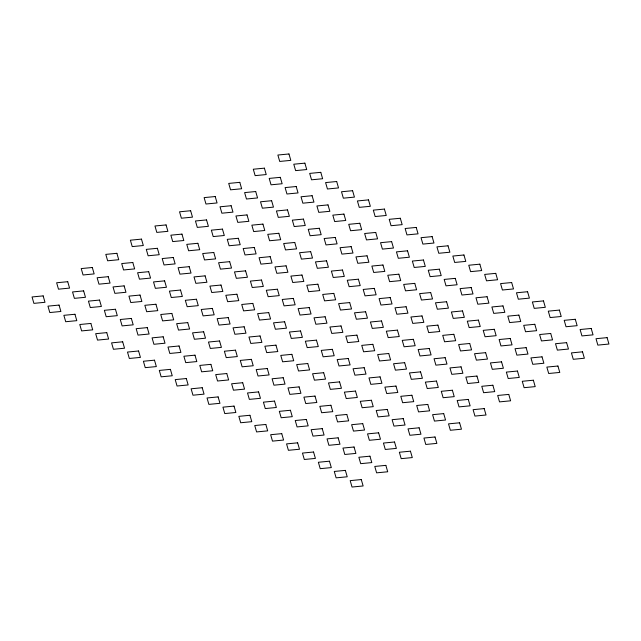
<?xml version="1.0" encoding="UTF-8"?>
<svg xmlns="http://www.w3.org/2000/svg" width="641" height="641" viewBox="0 0 641 641"><rect width="100%" height="100%" fill="white"/><g stroke="black" fill="none" stroke-linecap="round" stroke-linejoin="round"><path stroke-width="0.96" d="M288.971 153.968L277.874 155.034L279.724 161.436L290.814 160.37L288.971 153.968M304.876 163.151L293.778 164.216L295.629 170.618L306.727 169.553L304.876 163.151M264.388 168.158L253.291 169.224L255.142 175.634L266.231 174.56L264.388 168.158M320.78 172.333L309.683 173.399L311.534 179.809L322.631 178.735L320.78 172.333M280.293 177.341L269.196 178.406L271.047 184.816L282.144 183.743L280.293 177.341M239.806 182.348L228.709 183.414L230.56 189.824L241.649 188.758L239.806 182.348M336.685 181.515L325.596 182.581L327.439 188.991L338.536 187.925L336.685 181.515M296.198 186.523L285.101 187.589L286.952 193.999L298.049 192.933L296.198 186.523M255.711 191.531L244.614 192.604L246.465 199.006L257.562 197.941L255.711 191.531M215.224 196.539L204.126 197.612L205.977 204.014L217.067 202.949L215.224 196.539M352.59 190.697L341.501 191.763L343.352 198.173L354.441 197.108L352.59 190.697M312.103 195.705L301.014 196.779L302.856 203.181L313.954 202.115L312.103 195.705M271.616 200.713L260.518 201.787L262.369 208.189L273.467 207.123L271.616 200.713M231.129 205.729L220.031 206.795L221.882 213.197L232.979 212.131L231.129 205.729M190.641 210.737L179.544 211.802L181.395 218.204L192.484 217.139L190.641 210.737M368.503 199.88L357.406 200.954L359.256 207.355L370.346 206.29L368.503 199.88M328.008 204.896L316.918 205.961L318.769 212.363L329.859 211.298L328.008 204.896M287.521 209.903L276.431 210.969L278.274 217.371L289.371 216.305L287.521 209.903M247.033 214.911L235.936 215.977L237.787 222.379L248.884 221.313L247.033 214.911M206.546 219.919L195.449 220.985L197.3 227.395L208.397 226.321L206.546 219.919M166.059 224.927L154.962 225.993L156.813 232.403L167.902 231.329L166.059 224.927M384.408 209.07L373.31 210.136L375.161 216.538L386.259 215.472L384.408 209.07M343.921 214.078L332.823 215.144L334.674 221.546L345.763 220.48L343.921 214.078M303.425 219.086L292.336 220.151L294.187 226.553L305.276 225.488L303.425 219.086M262.938 224.094L251.849 225.159L253.692 231.569L264.789 230.496L262.938 224.094M222.451 229.101L211.354 230.167L213.205 236.577L224.302 235.503L222.451 229.101M181.964 234.109L170.867 235.175L172.717 241.585L183.815 240.519L181.964 234.109M141.477 239.117L130.379 240.191L132.23 246.593L143.32 245.527L141.477 239.117M400.313 218.252L389.215 219.318L391.066 225.72L402.163 224.654L400.313 218.252M359.825 223.26L348.728 224.326L350.579 230.736L361.676 229.662L359.825 223.26M319.338 228.268L308.241 229.334L310.092 235.744L321.181 234.67L319.338 228.268M278.843 233.276L267.754 234.342L269.605 240.752L280.694 239.686L278.843 233.276M238.356 238.284L227.267 239.349L229.109 245.759L240.207 244.694L238.356 238.284M197.869 243.292L186.771 244.365L188.622 250.767L199.72 249.702L197.869 243.292M157.382 248.299L146.284 249.373L148.135 255.775L159.232 254.709L157.382 248.299M116.894 253.315L105.797 254.381L107.648 260.783L118.737 259.717L116.894 253.315M416.217 227.435L405.128 228.5L406.971 234.91L418.068 233.837L416.217 227.435M375.73 232.443L364.633 233.508L366.484 239.918L377.581 238.845L375.73 232.443M335.243 237.45L324.146 238.516L325.997 244.926L337.094 243.86L335.243 237.45M294.756 242.458L283.659 243.532L285.509 249.934L296.607 248.868L294.756 242.458M254.269 247.466L243.171 248.54L245.022 254.942L256.112 253.876L254.269 247.466M213.774 252.482L202.684 253.548L204.527 259.95L215.624 258.884L213.774 252.482M173.286 257.49L162.189 258.555L164.04 264.957L175.137 263.892L173.286 257.49M132.799 262.498L121.702 263.563L123.553 269.965L134.65 268.9L132.799 262.498M92.312 267.505L81.215 268.571L83.066 274.981L94.155 273.907L92.312 267.505M432.13 236.617L421.033 237.683L422.884 244.093L433.973 243.027L432.13 236.617M391.635 241.625L380.546 242.691L382.397 249.101L393.486 248.035L391.635 241.625M351.148 246.633L340.059 247.706L341.901 254.108L352.999 253.043L351.148 246.633M310.661 251.641L299.563 252.714L301.414 259.116L312.512 258.051L310.661 251.641M270.173 256.656L259.076 257.722L260.927 264.124L272.024 263.058L270.173 256.656M229.686 261.664L218.589 262.73L220.44 269.132L231.529 268.066L229.686 261.664M189.191 266.672L178.102 267.738L179.945 274.14L191.042 273.074L189.191 266.672M148.704 271.68L137.607 272.745L139.458 279.155L150.555 278.082L148.704 271.68M108.217 276.688L97.12 277.753L98.97 284.163L110.068 283.09L108.217 276.688M67.73 281.695L56.632 282.761L58.483 289.171L69.573 288.105L67.73 281.695M448.035 245.799L436.938 246.865L438.789 253.275L449.886 252.209L448.035 245.799M407.548 250.807L396.45 251.881L398.301 258.283L409.391 257.217L407.548 250.807M367.053 255.815L355.963 256.889L357.814 263.291L368.904 262.225L367.053 255.815M326.565 260.831L315.476 261.897L317.319 268.299L328.416 267.233L326.565 260.831M286.078 265.839L274.981 266.904L276.832 273.306L287.929 272.241L286.078 265.839M245.591 270.847L234.494 271.912L236.345 278.322L247.442 277.249L245.591 270.847M205.104 275.854L194.007 276.92L195.858 283.33L206.947 282.256L205.104 275.854M164.609 280.862L153.519 281.928L155.362 288.338L166.46 287.272L164.609 280.862M124.122 285.87L113.024 286.936L114.875 293.346L125.973 292.28L124.122 285.87M83.634 290.878L72.537 291.951L74.388 298.353L85.485 297.288L83.634 290.878M463.94 254.982L452.842 256.055L454.693 262.457L465.791 261.392L463.94 254.982M43.147 295.886L32.05 296.959L33.901 303.361L44.99 302.296L43.147 295.886M423.453 259.998L412.355 261.063L414.206 267.465L425.303 266.4L423.453 259.998M382.965 265.005L371.868 266.071L373.719 272.473L384.808 271.407L382.965 265.005M342.47 270.013L331.381 271.079L333.232 277.481L344.321 276.415L342.47 270.013M301.983 275.021L290.894 276.087L292.737 282.497L303.834 281.423L301.983 275.021M261.496 280.029L250.399 281.095L252.25 287.505L263.347 286.431L261.496 280.029M221.009 285.037L209.911 286.102L211.762 292.512L222.86 291.447L221.009 285.037M180.522 290.044L169.424 291.11L171.275 297.52L182.364 296.454L180.522 290.044M140.026 295.052L128.937 296.126L130.78 302.528L141.877 301.462L140.026 295.052M99.539 300.06L88.442 301.134L90.293 307.536L101.39 306.47L99.539 300.06M479.845 264.172L468.755 265.238L470.598 271.64L481.695 270.574L479.845 264.172M59.052 305.076L47.955 306.142L49.806 312.544L60.903 311.478L59.052 305.076M439.357 269.18L428.26 270.246L430.111 276.648L441.208 275.582L439.357 269.18M398.87 274.188L387.773 275.253L389.624 281.655L400.721 280.59L398.87 274.188M358.383 279.196L347.286 280.261L349.137 286.671L360.226 285.598L358.383 279.196M317.888 284.203L306.799 285.269L308.65 291.679L319.739 290.605L317.888 284.203M277.401 289.211L266.311 290.277L268.154 296.687L279.252 295.621L277.401 289.211M236.914 294.219L225.816 295.293L227.667 301.695L238.764 300.629L236.914 294.219M196.426 299.227L185.329 300.3L187.18 306.702L198.277 305.637L196.426 299.227M155.939 304.243L144.842 305.308L146.693 311.71L157.782 310.645L155.939 304.243M115.444 309.25L104.355 310.316L106.198 316.718L117.295 315.652L115.444 309.25M495.757 273.354L484.66 274.42L486.511 280.822L497.6 279.756L495.757 273.354M74.957 314.258L63.86 315.324L65.711 321.726L76.808 320.66L74.957 314.258M455.262 278.362L444.173 279.428L446.016 285.838L457.113 284.764L455.262 278.362M414.775 283.37L403.678 284.436L405.529 290.846L416.626 289.772L414.775 283.37M374.288 288.378L363.191 289.444L365.041 295.854L376.139 294.788L374.288 288.378M333.801 293.386L322.703 294.451L324.554 300.861L335.644 299.796L333.801 293.386M293.306 298.394L282.216 299.467L284.067 305.869L295.156 304.804L293.306 298.394M252.818 303.401L241.729 304.475L243.572 310.877L254.669 309.811L252.818 303.401M212.331 308.417L201.234 309.483L203.085 315.885L214.182 314.819L212.331 308.417M171.844 313.425L160.747 314.491L162.598 320.893L173.695 319.827L171.844 313.425M131.357 318.433L120.26 319.498L122.111 325.9L133.2 324.835L131.357 318.433M511.662 282.537L500.565 283.602L502.416 290.012L513.513 288.939L511.662 282.537M90.862 323.441L79.772 324.506L81.615 330.916L92.713 329.843L90.862 323.441M471.175 287.545L460.078 288.61L461.929 295.02L473.018 293.947L471.175 287.545M430.68 292.552L419.591 293.618L421.433 300.028L432.531 298.962L430.68 292.552M390.193 297.56L379.095 298.626L380.946 305.036L392.044 303.97L390.193 297.56M349.706 302.568L338.608 303.642L340.459 310.044L351.556 308.978L349.706 302.568M309.218 307.576L298.121 308.65L299.972 315.051L311.061 313.986L309.218 307.576M268.723 312.592L257.634 313.657L259.485 320.059L270.574 318.994L268.723 312.592M228.236 317.599L217.147 318.665L218.99 325.067L230.087 324.001L228.236 317.599M187.749 322.607L176.652 323.673L178.502 330.083L189.6 329.009L187.749 322.607M147.262 327.615L136.164 328.681L138.015 335.091L149.113 334.017L147.262 327.615M527.567 291.719L516.47 292.785L518.321 299.195L529.418 298.129L527.567 291.719M106.775 332.623L95.677 333.689L97.528 340.099L108.617 339.033L106.775 332.623M487.08 296.727L475.983 297.793L477.833 304.203L488.931 303.137L487.08 296.727M446.593 301.735L435.495 302.808L437.346 309.21L448.436 308.145L446.593 301.735M406.098 306.743L395.008 307.816L396.851 314.218L407.948 313.153L406.098 306.743M365.61 311.758L354.513 312.824L356.364 319.226L367.461 318.16L365.61 311.758M325.123 316.766L314.026 317.832L315.877 324.234L326.974 323.168L325.123 316.766M284.636 321.774L273.539 322.84L275.39 329.242L286.487 328.176L284.636 321.774M244.149 326.782L233.052 327.847L234.902 334.257L245.992 333.184L244.149 326.782M203.654 331.79L192.564 332.855L194.407 339.265L205.505 338.192L203.654 331.79M163.167 336.797L152.069 337.863L153.92 344.273L165.017 343.207L163.167 336.797M543.472 300.901L532.383 301.967L534.225 308.377L545.323 307.311L543.472 300.901M122.679 341.805L111.582 342.871L113.433 349.281L124.53 348.215L122.679 341.805M502.985 305.909L491.887 306.983L493.738 313.385L504.836 312.319L502.985 305.909M462.498 310.917L451.4 311.991L453.251 318.393L464.348 317.327L462.498 310.917M422.01 315.933L410.913 316.999L412.764 323.401L423.853 322.335L422.01 315.933M381.515 320.941L370.426 322.006L372.277 328.408L383.366 327.343L381.515 320.941M341.028 325.949L329.939 327.014L331.782 333.424L342.879 332.35L341.028 325.949M300.541 330.956L289.444 332.022L291.294 338.432L302.392 337.358L300.541 330.956M260.054 335.964L248.956 337.03L250.807 343.44L261.905 342.374L260.054 335.964M219.567 340.972L208.469 342.038L210.32 348.448L221.409 347.382L219.567 340.972M179.071 345.98L167.982 347.053L169.825 353.455L180.922 352.39L179.071 345.98M559.385 310.084L548.287 311.157L550.138 317.559L561.228 316.494L559.385 310.084M138.584 350.988L127.487 352.061L129.338 358.463L140.435 357.398L138.584 350.988M518.889 315.1L507.8 316.165L509.643 322.567L520.74 321.502L518.889 315.1M478.402 320.107L467.305 321.173L469.156 327.575L480.253 326.509L478.402 320.107M437.915 325.115L426.818 326.181L428.669 332.583L439.766 331.517L437.915 325.115M397.428 330.123L386.331 331.189L388.182 337.599L399.271 336.525L397.428 330.123M356.933 335.131L345.844 336.196L347.694 342.606L358.784 341.533L356.933 335.131M316.446 340.139L305.356 341.204L307.199 347.614L318.297 346.549L316.446 340.139M275.959 345.146L264.861 346.212L266.712 352.622L277.809 351.556L275.959 345.146M235.471 350.154L224.374 351.228L226.225 357.63L237.322 356.564L235.471 350.154M194.984 355.162L183.887 356.236L185.738 362.638L196.827 361.572L194.984 355.162M575.289 319.274L564.192 320.34L566.043 326.742L577.14 325.676L575.289 319.274M154.489 360.178L143.4 361.244L145.243 367.646L156.34 366.58L154.489 360.178M534.802 324.282L523.705 325.348L525.556 331.75L536.645 330.684L534.802 324.282M494.307 329.29L483.218 330.355L485.061 336.757L496.158 335.692L494.307 329.29M453.82 334.298L442.723 335.363L444.574 341.773L455.671 340.7L453.82 334.298M413.333 339.305L402.236 340.371L404.086 346.781L415.184 345.707L413.333 339.305M372.846 344.313L361.748 345.379L363.599 351.789L374.689 350.723L372.846 344.313M332.35 349.321L321.261 350.395L323.112 356.797L334.201 355.731L332.35 349.321M291.863 354.329L280.774 355.402L282.617 361.804L293.714 360.739L291.863 354.329M251.376 359.345L240.279 360.41L242.13 366.812L253.227 365.747L251.376 359.345M210.889 364.352L199.792 365.418L201.643 371.82L212.74 370.754L210.889 364.352M591.194 328.456L580.097 329.522L581.948 335.924L593.045 334.858L591.194 328.456M170.402 369.36L159.305 370.426L161.155 376.828L172.245 375.762L170.402 369.36M550.707 333.464L539.61 334.53L541.461 340.94L552.558 339.866L550.707 333.464M510.22 338.472L499.123 339.538L500.974 345.948L512.063 344.874L510.22 338.472M469.725 343.48L458.635 344.546L460.478 350.956L471.576 349.89L469.725 343.48M429.238 348.488L418.14 349.553L419.991 355.963L431.089 354.898L429.238 348.488M388.75 353.495L377.653 354.569L379.504 360.971L390.601 359.905L388.75 353.495M348.263 358.503L337.166 359.577L339.017 365.979L350.106 364.913L348.263 358.503M307.768 363.519L296.679 364.585L298.53 370.987L309.619 369.921L307.768 363.519M267.281 368.527L256.192 369.593L258.035 375.995L269.132 374.929L267.281 368.527M226.794 373.535L215.696 374.6L217.547 381.002L228.645 379.937L226.794 373.535M607.099 337.639L596.01 338.704L597.853 345.114L608.95 344.041L607.099 337.639M186.307 378.543L175.209 379.608L177.06 386.018L188.158 384.945L186.307 378.543M566.612 342.647L555.515 343.712L557.366 350.122L568.463 349.049L566.612 342.647M526.125 347.654L515.027 348.72L516.878 355.13L527.976 354.064L526.125 347.654M485.638 352.662L474.54 353.728L476.391 360.138L487.481 359.072L485.638 352.662M445.142 357.67L434.053 358.744L435.896 365.146L446.993 364.08L445.142 357.67M404.655 362.678L393.558 363.751L395.409 370.153L406.506 369.088L404.655 362.678M364.168 367.694L353.071 368.759L354.922 375.161L366.019 374.096L364.168 367.694M323.681 372.701L312.584 373.767L314.435 380.169L325.524 379.103L323.681 372.701M283.186 377.709L272.096 378.775L273.947 385.185L285.037 384.111L283.186 377.709M242.699 382.717L231.609 383.783L233.452 390.193L244.55 389.119L242.699 382.717M202.211 387.725L191.114 388.791L192.965 395.201L204.062 394.135L202.211 387.725M582.517 351.829L571.427 352.895L573.27 359.305L584.368 358.239L582.517 351.829M542.03 356.837L530.932 357.91L532.783 364.312L543.88 363.247L542.03 356.837M501.542 361.845L490.445 362.918L492.296 369.32L503.393 368.255L501.542 361.845M461.055 366.86L449.958 367.926L451.809 374.328L462.898 373.262L461.055 366.86M420.56 371.868L409.471 372.934L411.314 379.336L422.411 378.27L420.56 371.868M380.073 376.876L368.976 377.942L370.827 384.344L381.924 383.278L380.073 376.876M339.586 381.884L328.488 382.949L330.339 389.359L341.437 388.286L339.586 381.884M299.099 386.892L288.001 387.957L289.852 394.367L300.941 393.294L299.099 386.892M258.603 391.899L247.514 392.965L249.365 399.375L260.454 398.309L258.603 391.899M218.116 396.907L207.027 397.973L208.87 404.383L219.967 403.317L218.116 396.907M557.934 366.019L546.845 367.093L548.688 373.495L559.785 372.429L557.934 366.019M517.447 371.035L506.35 372.101L508.201 378.502L519.298 377.437L517.447 371.035M476.96 376.043L465.863 377.108L467.714 383.51L478.811 382.445L476.96 376.043M436.473 381.05L425.376 382.116L427.227 388.518L438.316 387.452L436.473 381.05M395.978 386.058L384.888 387.124L386.731 393.534L397.829 392.46L395.978 386.058M355.491 391.066L344.393 392.132L346.244 398.542L357.341 397.468L355.491 391.066M315.003 396.074L303.906 397.14L305.757 403.55L316.854 402.484L315.003 396.074M274.516 401.082L263.419 402.155L265.27 408.557L276.367 407.492L274.516 401.082M234.029 406.09L222.932 407.163L224.783 413.565L235.872 412.5L234.029 406.09M533.352 380.217L522.263 381.283L524.106 387.685L535.203 386.619L533.352 380.217M492.865 385.225L481.768 386.291L483.618 392.701L494.716 391.627L492.865 385.225M452.378 390.233L441.28 391.298L443.131 397.708L454.229 396.635L452.378 390.233M411.891 395.241L400.793 396.306L402.644 402.716L413.733 401.651L411.891 395.241M371.395 400.248L360.306 401.314L362.157 407.724L373.246 406.658L371.395 400.248M330.908 405.256L319.819 406.33L321.662 412.732L332.759 411.666L330.908 405.256M290.421 410.264L279.324 411.338L281.175 417.74L292.272 416.674L290.421 410.264M249.934 415.28L238.837 416.346L240.687 422.748L251.785 421.682L249.934 415.28M508.77 394.407L497.68 395.473L499.523 401.883L510.621 400.809L508.77 394.407M468.283 399.415L457.185 400.481L459.036 406.891L470.133 405.825L468.283 399.415M427.795 404.423L416.698 405.497L418.549 411.899L429.646 410.833L427.795 404.423M387.308 409.431L376.211 410.504L378.062 416.906L389.151 415.841L387.308 409.431M346.813 414.447L335.724 415.512L337.575 421.914L348.664 420.849L346.813 414.447M306.326 419.454L295.237 420.52L297.079 426.922L308.177 425.856L306.326 419.454M265.839 424.462L254.741 425.528L256.592 431.93L267.69 430.864L265.839 424.462M484.187 408.597L473.098 409.671L474.941 416.073L486.038 415.007L484.187 408.597M443.7 413.605L432.603 414.679L434.454 421.081L445.551 420.015L443.7 413.605M403.213 418.621L392.116 419.687L393.967 426.089L405.064 425.023L403.213 418.621M362.726 423.629L351.629 424.695L353.479 431.097L364.569 430.031L362.726 423.629M322.231 428.637L311.141 429.702L312.992 436.104L324.082 435.039L322.231 428.637M281.744 433.645L270.654 434.71L272.497 441.12L283.594 440.047L281.744 433.645M459.605 422.796L448.516 423.861L450.359 430.263L461.456 429.198L459.605 422.796M419.118 427.803L408.021 428.869L409.871 435.271L420.969 434.205L419.118 427.803M378.631 432.811L367.533 433.877L369.384 440.287L380.482 439.213L378.631 432.811M338.144 437.819L327.046 438.885L328.897 445.295L339.986 444.221L338.144 437.819M297.648 442.827L286.559 443.892L288.41 450.303L299.499 449.237L297.648 442.827M435.023 436.986L423.933 438.051L425.776 444.461L436.874 443.388L435.023 436.986M394.536 441.994L383.438 443.059L385.289 449.469L396.386 448.396L394.536 441.994M354.048 447.001L342.951 448.067L344.802 454.477L355.899 453.411L354.048 447.001M313.561 452.009L302.464 453.075L304.315 459.485L315.404 458.419L313.561 452.009M410.44 451.176L399.351 452.242L401.194 458.652L412.291 457.586L410.44 451.176M369.953 456.184L358.856 457.257L360.707 463.659L371.804 462.594L369.953 456.184M329.466 461.191L318.369 462.265L320.22 468.667L331.317 467.601L329.466 461.191M385.858 465.366L374.769 466.44L376.612 472.842L387.709 471.776L385.858 465.366M345.371 470.382L334.273 471.447L336.124 477.849L347.222 476.784L345.371 470.382M361.276 479.564L350.186 480.63L352.029 487.032L363.127 485.966L361.276 479.564"/></g></svg>
